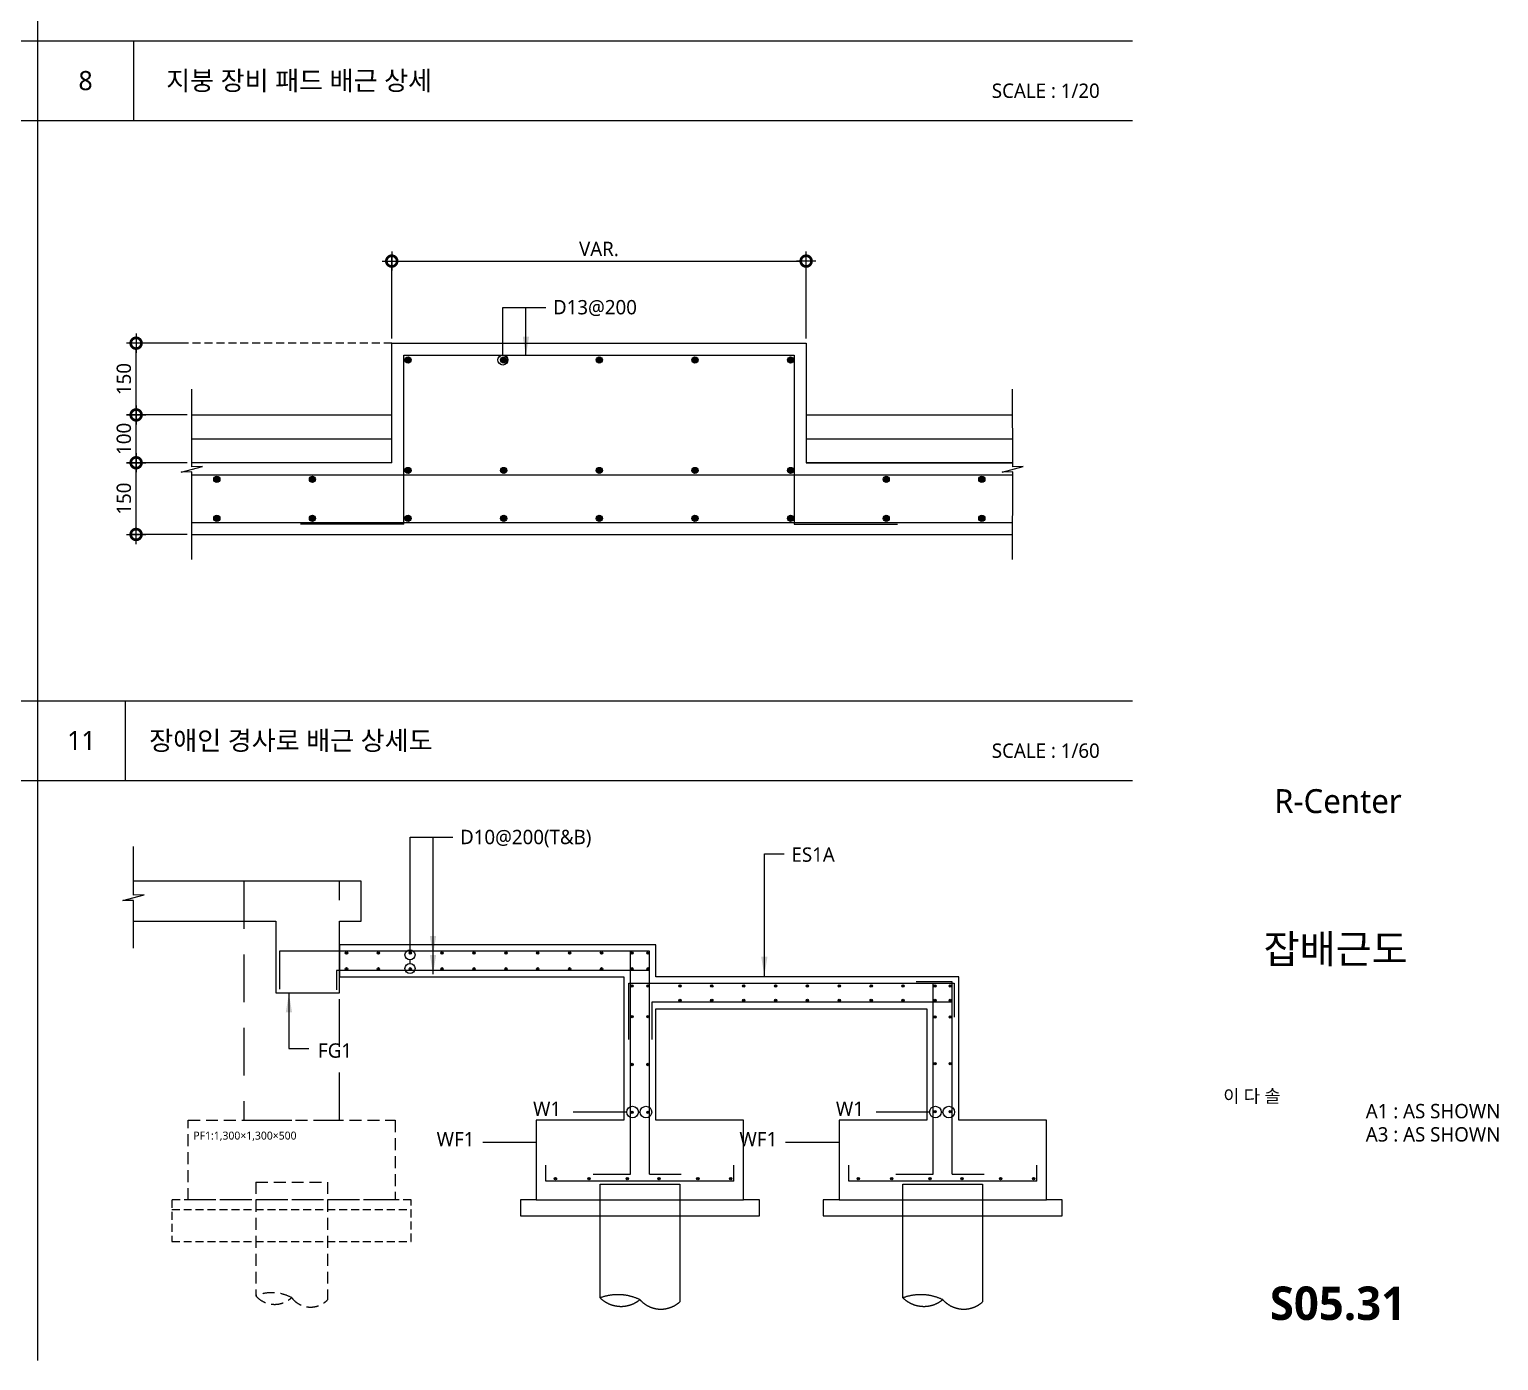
# Model space of a CAD drawing. Extents: x 1395 to 24350, y 630 to 17190.
# Drawn here: x 15085 to 24303, y 630 to 8981 of the extents above; entities that cross this region are included whole.
import ezdxf
from ezdxf.enums import TextEntityAlignment as Align

# ---------------------------------------------------------------- set-up
doc = ezdxf.new("R2010")
doc.units = 0
doc.header["$LTSCALE"] = 200
for name, pattern in [('CEN', [62, 60, -1, 0, -1]), ('CONTINOUS', [0]), ('HID', [2.3, 1.5, -0.8]), ('HID2-AGI', [3.75, 2.5, -1.25]), ('HIDDEN', [0.375, 0.25, -0.125])]:
    doc.linetypes.add(name, pattern=pattern)
doc.layers.get('DEFPOINTS').update_dxf_attribs({"color": 137})
for name, color, linetype in [('1CEN', 1, 'CEN'), ('5버림콘크리트', 5, 'CONTINOUS'), ('COL', 2, 'Continuous'), ('DIM', 7, 'Continuous'), ('DIM-axis', 7, 'Continuous'), ('ELE7', 7, 'Continuous'), ('HAT-254', 253, 'Continuous'), ('HID-8', 8, 'HID'), ('LEAD', 6, 'Continuous'), ('S-253', 252, 'Continuous'), ('S-BAR', 2, 'Continuous'), ('S-BAR-MAIN', 2, 'Continuous'), ('S-RCG', 7, 'HID2-AGI'), ('SHT', 5, 'Continuous'), ('SYM', 6, 'Continuous'), ('SYM-LEAD', 6, 'Continuous'), ('TABLE', 7, 'Continuous'), ('TEXT', 3, 'Continuous'), ('TITLE', 7, 'Continuous'), ('X-ER', 15, 'ER-X'), ('버림콘크리트', 6, 'Continuous')]:
    doc.layers.add(name, color=color, linetype=linetype)
doc.styles.add('HB-tx', font='malgun.ttf', dxfattribs={"width": 0.9})
doc.styles.get("Standard").update_dxf_attribs({"font": 'malgun.ttf'})
doc.styles.add('맑은고딕', font='malgun.ttf')
doc.styles.add('맑은고딕B', font='malgunbd.ttf')
doc.styles.add('스타일1', font='malgun.ttf')
doc.linetypes.add('ER-X', pattern='A,10,-0.8,["X",Standard,S=0.6,R=0,X=-0.15,Y=-0.3],-0.8', length=11.6)
doc.dimstyles.new('CJA-30', dxfattribs={"dimscale": 30, "dimtxt": 3, "dimasz": 1, "dimexe": 1, "dimexo": 1, "dimgap": 1, "dimtad": 1, "dimdec": 0, "dimzin": 1, "dimdsep": 46, "dimlunit": 6, "dimtxsty": '스타일1', "dimblk": 'GAUN-DOT', "dimcen": -2, "dimdle": 2, "dimclrd": 256, "dimclre": 256, "dimclrt": 3, "dimadec": 0, "dimazin": 0, "dimtfac": 1, "dimtdec": 0, "dimtix": 1, "dimtmove": 2, "dimatfit": 3, "dimldrblk": 'DOTSMALL', "dimfxl": 1, "dimtolj": 1, "dimtzin": 1, "dimarcsym": 0})
doc.dimstyles.new('HB-DIM_100%', dxfattribs={"dimscale": 100, "dimtxt": 3, "dimasz": 1, "dimexe": 1, "dimexo": 3, "dimgap": 1, "dimtad": 1, "dimdec": 1, "dimzin": 9, "dimdsep": 46, "dimlunit": 6, "dimtxsty": 'HB-tx', "dimblk": 'HB_main dot', "dimcen": 1, "dimclrd": 256, "dimclre": 256, "dimclrt": 3, "dimadec": 0, "dimazin": 2, "dimtfac": 1, "dimtdec": 1, "dimtix": 1, "dimtmove": 2, "dimatfit": 3, "dimfxl": 1, "dimtolj": 1, "dimtzin": 0, "dimlwd": -1, "dimlwe": -1, "dimarcsym": 0})

# ---------------------------------------------------------------- blocks, each defined once
blk = doc.blocks.new('TITLE')
at = {"layer": 'TITLE', "style": '스타일1'}
for tag, height, p in [('동명칭', 6, (776.77, -457.26)), ('SCALE-A1', 3, (797.5, -522)), ('SCALE-A3', 3, (797.5, -527)), ('DATA', 3, (797.5, -540))]:
    blk.add_attdef(tag, text='', height=height, dxfattribs=at).set_placement(p, align=Align.MIDDLE)
for tag, height, p in [('TITLE1', 6, (776.5, -479.4)), ('TITLE4', 6, (776.5, -484.39)), ('TITLE2', 6, (776.5, -489)), ('TITLE5', 6, (776.5, -493.99)), ('TITLE3', 6, (776.5, -498.7)), ('NAME-1', 3, (760.16, -517.5)), ('NAME-2', 3, (760.16, -526.5)), ('A0.00', 7, (776.5, -561))]:
    blk.add_attdef(tag, text='', height=height, dxfattribs=at).set_placement(p, align=Align.MIDDLE_CENTER)
blk = doc.blocks.new('GAUN-DOT')
at = {"linetype": 'ByBlock'}
for p, q in [((2, 0), (-2, 0)), ((0, -2), (0, 2))]:
    blk.add_line(p, q, dxfattribs=at)
at = {"const_width": 2.25}
blk.add_lwpolyline([(0, 0.28125, 1), (0, -0.28125, 1)], format="xyb", close=True, dxfattribs=at)
blk = doc.blocks.new('*D36')
at = {"layer": 'DEFPOINTS', "color": 0, "transparency": 16777216}
for p in [(19958.3, 7527.6), (17358.3, 7012.6), (19958.3, 7012.6)]:
    blk.add_point(p, dxfattribs=at)
at = {"layer": 'DIM', "lineweight": -2, "transparency": 16777216}
for p, q in [((17358.3, 7042.6), (17358.3, 7557.6)), ((17388.3, 7527.6), (19928.3, 7527.6)), ((19958.3, 7042.6), (19958.3, 7557.6))]:
    blk.add_line(p, q, dxfattribs=at)
at = {"layer": 'DIM', "lineweight": -2, "transparency": 16777216, "xscale": 30, "yscale": 30, "zscale": 30, "rotation": 180}
blk.add_blockref('GAUN-DOT', (17358.3, 7527.6), dxfattribs=at)
at = {"layer": 'DIM', "lineweight": -2, "transparency": 16777216, "xscale": 30, "yscale": 30, "zscale": 30}
blk.add_blockref('GAUN-DOT', (19958.3, 7527.6), dxfattribs=at)
at = {"layer": 'DIM', "color": 3, "transparency": 16777216, "insert": (18658.3, 7603.3), "char_height": 90, "attachment_point": 5, "style": '스타일1'}
blk.add_mtext('\\A1;VAR.', dxfattribs=at)
blk = doc.blocks.new('_DotSmall')
at = {"color": 0, "linetype": 'ByBlock', "const_width": 0.5}
blk.add_lwpolyline([(-0.0625, 0, 1), (0.0625, 0, 1)], format="xyb", close=True, dxfattribs=at)
blk = doc.blocks.new('*D37')
at = {"layer": 'DEFPOINTS', "color": 0, "transparency": 16777216}
for p in [(15754.5, 6262.6), (16104.5, 6262.6), (16104.5, 5812.6)]:
    blk.add_point(p, dxfattribs=at)
at = {"layer": 'DIM', "lineweight": -2, "transparency": 16777216}
for p, q in [((16074.5, 6262.6), (15724.5, 6262.6)), ((15754.5, 5842.6), (15754.5, 6232.6)), ((16074.5, 5812.6), (15724.5, 5812.6))]:
    blk.add_line(p, q, dxfattribs=at)
at = {"layer": 'DIM', "lineweight": -2, "transparency": 16777216, "xscale": 30, "yscale": 30, "zscale": 30}
for p, rotation in [((15754.5, 6262.6), 90), ((15754.5, 5812.6), 270)]:
    blk.add_blockref('GAUN-DOT', p, dxfattribs=dict(at, rotation=rotation))
at = {"layer": 'DIM', "color": 3, "transparency": 16777216, "insert": (15677.8, 6037.6), "char_height": 90, "attachment_point": 5, "rotation": 90, "style": '스타일1'}
blk.add_mtext('\\A1;150', dxfattribs=at)
blk = doc.blocks.new('*D38')
at = {"layer": 'DEFPOINTS', "color": 0, "transparency": 16777216}
for p in [(15754.5, 6562.6), (16104.5, 6562.6), (16104.5, 6262.6)]:
    blk.add_point(p, dxfattribs=at)
at = {"layer": 'DIM', "lineweight": -2, "transparency": 16777216}
for p, q in [((16074.5, 6562.6), (15724.5, 6562.6)), ((15754.5, 6292.6), (15754.5, 6532.6)), ((16074.5, 6262.6), (15724.5, 6262.6))]:
    blk.add_line(p, q, dxfattribs=at)
at = {"layer": 'DIM', "lineweight": -2, "transparency": 16777216, "xscale": 30, "yscale": 30, "zscale": 30}
for p, rotation in [((15754.5, 6562.6), 90), ((15754.5, 6262.6), 270)]:
    blk.add_blockref('GAUN-DOT', p, dxfattribs=dict(at, rotation=rotation))
at = {"layer": 'DIM', "color": 3, "transparency": 16777216, "insert": (15677.8, 6412.6), "char_height": 90, "attachment_point": 5, "rotation": 90, "style": '스타일1'}
blk.add_mtext('\\A1;100', dxfattribs=at)
blk = doc.blocks.new('*D39')
at = {"layer": 'DEFPOINTS', "color": 0, "transparency": 16777216}
for p in [(15754.5, 7012.6), (16104.5, 7012.6), (16104.5, 6562.6)]:
    blk.add_point(p, dxfattribs=at)
at = {"layer": 'DIM', "lineweight": -2, "transparency": 16777216}
for p, q in [((16074.5, 7012.6), (15724.5, 7012.6)), ((15754.5, 6592.6), (15754.5, 6982.6)), ((16074.5, 6562.6), (15724.5, 6562.6))]:
    blk.add_line(p, q, dxfattribs=at)
at = {"layer": 'DIM', "lineweight": -2, "transparency": 16777216, "xscale": 30, "yscale": 30, "zscale": 30}
for p, rotation in [((15754.5, 7012.6), 90), ((15754.5, 6562.6), 270)]:
    blk.add_blockref('GAUN-DOT', p, dxfattribs=dict(at, rotation=rotation))
at = {"layer": 'DIM', "color": 3, "transparency": 16777216, "insert": (15677.8, 6787.6), "char_height": 90, "attachment_point": 5, "rotation": 90, "style": '스타일1'}
blk.add_mtext('\\A1;150', dxfattribs=at)
blk = doc.blocks.new('HB_main dot')
at = {"layer": 'DIM-axis'}
h = blk.add_hatch(color=256, dxfattribs=at)
h.dxf.hatch_style = 1
edge = h.paths.add_edge_path()
edge.add_arc((0, 0), 0.5, 0, 360)
for p, q in [((0, -1.5), (0, 1.5)), ((-1.5, 0), (1.5, 0))]:
    blk.add_line(p, q, dxfattribs=at)
blk.add_circle((0, 0), 0.5, dxfattribs=at)
blk = doc.blocks.new('pile(450)-section')
at = {"layer": 'S-RCG', "ltscale": 0.15}
for p, q in [((48861.6, 44725.4), (48861.6, 44011.3)), ((48861.6, 44725.4), (49311.6, 44725.4)), ((49311.6, 44725.4), (49311.6, 43986.1))]:
    blk.add_line(p, q, dxfattribs=at)
for points in [[(48861.6, 44011.3, -0.22429), (49086.6, 44000.1, 0.463214), (49311.6, 43986.1)], [(48861.6, 44011.3, 0.422037), (49086.6, 44000.1)]]:
    blk.add_lwpolyline(points, format="xyb", dxfattribs=at)
blk = doc.blocks.new('S-PF1-S1')
at = {"layer": 'S-RCG', "color": 8, "ltscale": 0.15}
blk.add_lwpolyline([(-650, -800), (650, -800), (650, -1300), (-650, -1300)], close=True, dxfattribs=at)
at = {"layer": '버림콘크리트', "color": 8, "linetype": 'HIDDEN'}
blk.add_line((-752.5, -1360), (750, -1360), dxfattribs=at)
blk.add_lwpolyline([(650, -1300), (-752.5, -1300), (-752.5, -1560), (750, -1560), (750, -1300), (650, -1300)], dxfattribs=at)
blk.add_blockref('pile(450)-section', (-49086.6, -45912.9))
at = {"layer": 'DEFPOINTS', "style": '스타일1'}
blk.add_text('PF1:1,300×1,300×500', height=50, dxfattribs=at).set_placement((-616.6, -896.2), align=Align.MIDDLE_LEFT)

msp = doc.modelspace()

# ---------------------------------------------------------------- hatches: boundary and pattern name
at = {"layer": 'S-BAR-MAIN'}
for points in [[(17441.3, 6907.8, 1), (17480.3, 6907.8, 1)], [(18041.3, 6907.8, 1), (18080.3, 6907.8, 1)], [(18641.3, 6907.8, 1), (18680.3, 6907.8, 1)], [(19241.3, 6907.8, 1), (19280.3, 6907.8, 1)], [(19841.3, 6907.8, 1), (19880.3, 6907.8, 1)], [(16241.3, 6158.9, 1), (16280.3, 6158.9, 1)], [(16841.3, 6158.9, 1), (16880.3, 6158.9, 1)], [(17441.3, 6214.2, 1), (17480.3, 6214.2, 1)], [(18041.3, 6214.2, 1), (18080.3, 6214.2, 1)], [(18641.3, 6214.2, 1), (18680.3, 6214.2, 1)], [(19241.3, 6214.2, 1), (19280.3, 6214.2, 1)], [(19841.3, 6214.2, 1), (19880.3, 6214.2, 1)], [(20441.3, 6158.9, 1), (20480.3, 6158.9, 1)], [(21041.3, 6158.9, 1), (21080.3, 6158.9, 1)], [(16241.3, 5913.8, 1), (16280.3, 5913.8, 1)], [(16841.3, 5913.8, 1), (16880.3, 5913.8, 1)], [(17441.3, 5913.8, 1), (17480.3, 5913.8, 1)], [(18041.3, 5913.8, 1), (18080.3, 5913.8, 1)], [(18641.3, 5913.8, 1), (18680.3, 5913.8, 1)], [(19241.3, 5913.8, 1), (19280.3, 5913.8, 1)], [(19841.3, 5913.8, 1), (19880.3, 5913.8, 1)], [(20441.3, 5913.8, 1), (20480.3, 5913.8, 1)], [(21041.3, 5913.8, 1), (21080.3, 5913.8, 1)], [(17067.1, 3187.9, -1), (17081.8, 3184.7, -1)], [(17267.1, 3187.9, -1), (17281.8, 3184.7, -1)], [(17467.1, 3187.9, -1), (17481.8, 3184.7, -1)], [(17667.1, 3187.9, -1), (17681.8, 3184.7, -1)], [(17867.1, 3187.9, -1), (17881.8, 3184.7, -1)], [(18067.1, 3187.9, -1), (18081.8, 3184.7, -1)], [(18267.1, 3187.9, -1), (18281.8, 3184.7, -1)], [(18467.1, 3187.9, -1), (18481.8, 3184.7, -1)], [(18667.1, 3187.9, -1), (18681.8, 3184.7, -1)], [(18858.5, 3187.9, -1), (18873.2, 3184.7, -1)], [(18959.1, 3187.9, -1), (18973.8, 3184.7, -1)], [(17067.1, 3089.2, -1), (17081.8, 3086.1, -1)], [(17267.1, 3089.2, -1), (17281.8, 3086.1, -1)], [(17467.1, 3089.2, -1), (17481.8, 3086.1, -1)], [(17667.1, 3089.2, -1), (17681.8, 3086.1, -1)], [(17867.1, 3089.2, -1), (17881.8, 3086.1, -1)], [(18067.1, 3089.2, -1), (18081.8, 3086.1, -1)], [(18267.1, 3089.2, -1), (18281.8, 3086.1, -1)], [(18467.1, 3089.2, -1), (18481.8, 3086.1, -1)], [(18667.1, 3089.2, -1), (18681.8, 3086.1, -1)], [(18858.5, 3089.2, -1), (18873.2, 3086.1, -1)], [(18959.1, 3089.2, -1), (18973.8, 3086.1, -1)], [(18858.5, 2982.2, -1), (18873.2, 2979.1, -1)], [(18959.1, 2982.2, -1), (18973.8, 2979.1, -1)], [(19159.1, 2982.2, -1), (19173.8, 2979.1, -1)], [(19359.1, 2982.2, -1), (19373.8, 2979.1, -1)], [(19559.1, 2982.2, -1), (19573.8, 2979.1, -1)], [(19759.1, 2982.2, -1), (19773.8, 2979.1, -1)], [(19959.1, 2982.2, -1), (19973.8, 2979.1, -1)], [(20159.1, 2982.2, -1), (20173.8, 2979.1, -1)], [(20359.1, 2982.2, -1), (20373.8, 2979.1, -1)], [(20559.1, 2982.2, -1), (20573.8, 2979.1, -1)], [(20759.1, 2982.2, -1), (20773.8, 2979.1, -1)], [(20855, 2982.2, -1), (20869.7, 2979.1, -1)], [(19159.1, 2891.3, -1), (19173.8, 2888.2, -1)], [(19359.1, 2891.3, -1), (19373.8, 2888.2, -1)], [(19559.1, 2891.3, -1), (19573.8, 2888.2, -1)], [(19759.1, 2891.3, -1), (19773.8, 2888.2, -1)], [(19959.1, 2891.3, -1), (19973.8, 2888.2, -1)], [(20159.1, 2891.3, -1), (20173.8, 2888.2, -1)], [(20359.1, 2891.3, -1), (20373.8, 2888.2, -1)], [(20559.1, 2891.3, -1), (20573.8, 2888.2, -1)], [(20759.1, 2891.3, -1), (20773.8, 2888.2, -1)], [(20855, 2891.3, -1), (20869.7, 2888.2, -1)], [(18858.5, 2789.2, -1), (18873.2, 2786.1, -1)], [(18959.1, 2789.2, -1), (18973.8, 2786.1, -1)], [(20759.1, 2787.6, -1), (20773.8, 2784.5, -1)], [(20855, 2787.6, -1), (20869.7, 2784.5, -1)], [(18858.5, 2489.2, -1), (18873.2, 2486.1, -1)], [(18959.1, 2489.2, -1), (18973.8, 2486.1, -1)], [(20759.1, 2494.5, -1), (20773.8, 2491.3, -1)], [(20855, 2494.5, -1), (20869.7, 2491.3, -1)], [(18858.5, 2189.2, -1), (18873.2, 2186.1, -1)], [(18959.1, 2189.2, -1), (18973.8, 2186.1, -1)], [(20759.1, 2193.3, -1), (20773.8, 2190.1, -1)], [(20855, 2193.3, -1), (20869.7, 2190.1, -1)], [(18378.4, 1773.8, -1), (18393, 1770.7, -1)], [(18588.4, 1773.8, -1), (18603.1, 1770.7, -1)], [(18828.4, 1773.8, -1), (18843, 1770.7, -1)], [(19028.4, 1773.8, -1), (19043, 1770.7, -1)], [(19271.5, 1773.8, -1), (19286.1, 1770.7, -1)], [(19478.4, 1773.8, -1), (19493, 1770.7, -1)], [(20278.4, 1773.8, -1), (20293, 1770.7, -1)], [(20488.4, 1773.8, -1), (20503.1, 1770.7, -1)], [(20728.4, 1773.8, -1), (20743, 1770.7, -1)], [(20928.4, 1773.8, -1), (20943, 1770.7, -1)], [(21171.5, 1773.8, -1), (21186.1, 1770.7, -1)], [(21378.4, 1773.8, -1), (21393, 1770.7, -1)]]:
    msp.add_hatch(color=256, dxfattribs=at).paths.add_polyline_path(points)

# ---------------------------------------------------------------- linework, layer by layer
msp.add_lwpolyline([(15738.6, 3387.8), (16630.5, 3387.8), (16630.5, 2937.8), (17030.5, 2937.8), (17030.5, 3387.8), (17165.5, 3387.8), (17165.5, 3637.8), (15738.6, 3637.8)])
msp.add_lwpolyline([(19015.5, 3237.8), (17030.5, 3237.8), (17030.5, 3037.8), (18815.5, 3037.8), (18815.5, 2137.8), (18265.5, 2137.8), (18265.5, 1637.8), (19565.5, 1637.8), (19565.5, 2137.8), (19015.5, 2137.8), (19015.5, 2837.8), (20715.5, 2837.8), (20715.5, 2137.8), (20165.5, 2137.8), (20165.5, 1637.8), (21465.5, 1637.8), (21465.5, 2137.8), (20915.5, 2137.8), (20915.5, 3037.8), (19015.5, 3037.8), (19015.5, 3237.8)], close=True)
at = {"linetype": 'CEN', "ltscale": 100}
for points in [[(18665.5, 1023.6), (18665.5, 1737.8), (19165.5, 1737.8), (19165.5, 998.4)], [(20565.5, 1023.6), (20565.5, 1737.8), (21065.5, 1737.8), (21065.5, 998.4)]]:
    msp.add_lwpolyline(points, dxfattribs=at)
for points in [[(18665.5, 1023.6, -0.201908), (18915.5, 1012.4, 0.417045), (19165.5, 998.4)], [(18665.5, 1023.6, 0.379922), (18915.5, 1012.4)], [(20565.5, 1023.6, -0.201908), (20815.5, 1012.4, 0.417045), (21065.5, 998.4)], [(20565.5, 1023.6, 0.379922), (20815.5, 1012.4)]]:
    msp.add_lwpolyline(points, format="xyb", dxfattribs=at)
at = {"layer": '1CEN', "linetype": 'HIDDEN'}
msp.add_line((17358.3, 7012.6), (15968.9, 7012.6), dxfattribs=at)
at = {"layer": '5버림콘크리트'}
for points in [[(18265.5, 1637.8), (18165.5, 1637.8), (18165.5, 1537.8), (19665.5, 1537.8), (19665.5, 1637.8), (19565.5, 1637.8)], [(20165.5, 1637.8), (20065.5, 1637.8), (20065.5, 1537.8), (21565.5, 1537.8), (21565.5, 1637.8), (21465.5, 1637.8)]]:
    msp.add_lwpolyline(points, dxfattribs=at)
at = {"layer": 'COL'}
for p, q in [((20755.5, 1800.5), (20755.5, 2997.8)), ((18325.5, 1755.8), (18325.5, 1855.8)), ((19505.5, 1755.8), (19505.5, 1855.8)), ((20225.5, 1755.8), (20225.5, 1855.8)), ((21405.5, 1755.8), (21405.5, 1855.8)), ((19505.5, 1755.8), (18325.5, 1755.8)), ((18621.3, 1800.5), (18855.5, 1800.5)), ((18975.5, 1800.5), (19174.6, 1800.5)), ((21405.5, 1755.8), (20225.5, 1755.8)), ((20521.3, 1800.5), (20755.5, 1800.5)), ((20875.5, 1800.5), (21074.6, 1800.5))]:
    msp.add_line(p, q, dxfattribs=at)
for points in [[(18975.5, 3197.8), (16654.3, 3197.8), (16654.3, 2960.7)], [(18855.5, 1800.5), (18855.5, 3197.8)], [(18975.5, 1800.5), (18975.5, 3197.8)], [(18975.5, 3077.8), (17012.1, 3077.8), (17012.1, 2956.5)], [(18845.1, 2644.1), (18845.1, 2997.8), (20886.3, 2997.8), (20886.3, 2783.7)], [(20875.5, 1800.5), (20875.5, 3005.2), (20649.7, 3005.2)], [(20875.5, 2877.8), (18989.4, 2877.8), (18989.4, 2643.5)]]:
    msp.add_lwpolyline(points, dxfattribs=at)
at = {"layer": 'DIM'}
for points in [[(17358.3, 6262.6), (16104.5, 6262.6)], [(21254.3, 6262.6), (19958.3, 6262.6)], [(16104.5, 5812.6), (21254.3, 5812.6)]]:
    msp.add_lwpolyline(points, dxfattribs=at)
at = {"layer": 'ELE7'}
msp.add_lwpolyline([(17358.3, 6262.6), (17358.3, 7012.6), (19958.3, 7012.6), (19958.3, 6262.6)], dxfattribs=at)
at = {"layer": 'HAT-254'}
for p, q in [((16104.5, 6562.6), (17358.3, 6562.6)), ((19958.3, 6562.6), (21254.3, 6562.6)), ((19958.3, 6262.6), (21254.3, 6262.6))]:
    msp.add_line(p, q, dxfattribs=at)
at = {"layer": 'HID-8', "color": 8}
msp.add_lwpolyline([(16430.5, 2137.8), (17030.5, 2137.8), (17030.5, 3637.8), (16430.5, 3637.8)], close=True, dxfattribs=at)
at = {"layer": 'LEAD'}
for p, q in [((18056, 6935.1), (18056, 7236.5)), ((18056, 7236.5), (18325.3, 7236.5)), ((17472.9, 3186.5), (17472.9, 3912.8)), ((17472.9, 3912.8), (17742.2, 3912.8)), ((17472.9, 3121.2), (17472.9, 3143.5))]:
    msp.add_line(p, q, dxfattribs=at)
for centre in [(18056, 6907.2), (17472.9, 3175), (17472.9, 3089.7)]:
    msp.add_circle(centre, 31.5, dxfattribs=at)
at = {"layer": 'S-BAR'}
for points in [[(17433.3, 5877.6), (17433.3, 6937.6), (19883.3, 6937.6), (19883.3, 5877.6)], [(16104.6, 6187.6), (21254.5, 6187.6)], [(16104.6, 5887.6), (21254.5, 5887.6)], [(17433.3, 5877.6), (16785.9, 5877.6)], [(19883.3, 5877.6), (20530.6, 5877.6)]]:
    msp.add_lwpolyline(points, dxfattribs=at)
at = {"layer": 'S-BAR-MAIN'}
for centre, radius in [((17460.8, 6907.8), 19.5), ((18060.8, 6907.8), 19.5), ((18660.8, 6907.8), 19.5), ((19260.8, 6907.8), 19.5), ((19860.8, 6907.8), 19.5), ((16260.8, 6158.9), 19.5), ((16860.8, 6158.9), 19.5), ((17460.8, 6214.2), 19.5), ((18060.8, 6214.2), 19.5), ((18660.8, 6214.2), 19.5), ((19260.8, 6214.2), 19.5), ((19860.8, 6214.2), 19.5), ((20460.8, 6158.9), 19.5), ((21060.8, 6158.9), 19.5), ((16260.8, 5913.8), 19.5), ((16860.8, 5913.8), 19.5), ((17460.8, 5913.8), 19.5), ((18060.8, 5913.8), 19.5), ((18660.8, 5913.8), 19.5), ((19260.8, 5913.8), 19.5), ((19860.8, 5913.8), 19.5), ((20460.8, 5913.8), 19.5), ((21060.8, 5913.8), 19.5), ((17074.5, 3186.3), 7.5), ((17074.5, 3186.3), 7.5), ((17274.5, 3186.3), 7.5), ((17274.5, 3186.3), 7.5), ((17474.5, 3186.3), 7.5), ((17474.5, 3186.3), 7.5), ((17674.5, 3186.3), 7.5), ((17674.5, 3186.3), 7.5), ((17874.5, 3186.3), 7.5), ((17874.5, 3186.3), 7.5), ((18074.5, 3186.3), 7.5), ((18074.5, 3186.3), 7.5), ((18274.5, 3186.3), 7.5), ((18274.5, 3186.3), 7.5), ((18474.5, 3186.3), 7.5), ((18474.5, 3186.3), 7.5), ((18674.5, 3186.3), 7.5), ((18674.5, 3186.3), 7.5), ((18865.8, 3186.3), 7.5), ((18865.8, 3186.3), 7.5), ((18966.5, 3186.3), 7.5), ((18966.5, 3186.3), 7.5), ((17074.5, 3087.6), 7.5), ((17074.5, 3087.6), 7.5), ((17274.5, 3087.6), 7.5), ((17274.5, 3087.6), 7.5), ((17474.5, 3087.6), 7.5), ((17474.5, 3087.6), 7.5), ((17674.5, 3087.6), 7.5), ((17674.5, 3087.6), 7.5), ((17874.5, 3087.6), 7.5), ((17874.5, 3087.6), 7.5), ((18074.5, 3087.6), 7.5), ((18074.5, 3087.6), 7.5), ((18274.5, 3087.6), 7.5), ((18274.5, 3087.6), 7.5), ((18474.5, 3087.6), 7.5), ((18474.5, 3087.6), 7.5), ((18674.5, 3087.6), 7.5), ((18674.5, 3087.6), 7.5), ((18865.8, 3087.6), 7.5), ((18865.8, 3087.6), 7.5), ((18966.5, 3087.6), 7.5), ((18966.5, 3087.6), 7.5), ((18865.8, 2980.7), 7.5), ((18865.8, 2980.7), 7.5), ((18966.5, 2980.7), 7.5), ((18966.5, 2980.7), 7.5), ((19166.5, 2980.7), 7.5), ((19166.5, 2980.7), 7.5), ((19366.5, 2980.7), 7.5), ((19366.5, 2980.7), 7.5), ((19566.5, 2980.7), 7.5), ((19566.5, 2980.7), 7.5), ((19766.5, 2980.7), 7.5), ((19766.5, 2980.7), 7.5), ((19966.5, 2980.7), 7.5), ((19966.5, 2980.7), 7.5), ((20166.5, 2980.7), 7.5), ((20166.5, 2980.7), 7.5), ((20366.5, 2980.7), 7.5), ((20366.5, 2980.7), 7.5), ((20566.5, 2980.7), 7.5), ((20566.5, 2980.7), 7.5), ((20766.5, 2980.7), 7.5), ((20766.5, 2980.7), 7.5), ((20862.4, 2980.7), 7.5), ((20862.4, 2980.7), 7.5), ((19166.5, 2889.7), 7.5), ((19166.5, 2889.7), 7.5), ((19366.5, 2889.7), 7.5), ((19366.5, 2889.7), 7.5), ((19566.5, 2889.7), 7.5), ((19566.5, 2889.7), 7.5), ((19766.5, 2889.7), 7.5), ((19766.5, 2889.7), 7.5), ((19966.5, 2889.7), 7.5), ((19966.5, 2889.7), 7.5), ((20166.5, 2889.7), 7.5), ((20166.5, 2889.7), 7.5), ((20366.5, 2889.7), 7.5), ((20366.5, 2889.7), 7.5), ((20566.5, 2889.7), 7.5), ((20566.5, 2889.7), 7.5), ((20766.5, 2889.7), 7.5), ((20766.5, 2889.7), 7.5), ((20862.4, 2889.7), 7.5), ((20862.4, 2889.7), 7.5), ((18865.8, 2787.6), 7.5), ((18865.8, 2787.6), 7.5), ((18966.5, 2787.6), 7.5), ((18966.5, 2787.6), 7.5), ((20766.5, 2786), 7.5), ((20766.5, 2786), 7.5), ((20862.4, 2786), 7.5), ((20862.4, 2786), 7.5), ((18865.8, 2487.6), 7.5), ((18865.8, 2487.6), 7.5), ((18966.5, 2487.6), 7.5), ((18966.5, 2487.6), 7.5), ((20766.5, 2492.9), 7.5), ((20766.5, 2492.9), 7.5), ((20862.4, 2492.9), 7.5), ((20862.4, 2492.9), 7.5), ((18865.8, 2187.6), 7.5), ((18865.8, 2187.6), 7.5), ((18966.5, 2187.6), 7.5), ((18966.5, 2187.6), 7.5), ((20766.5, 2191.7), 7.5), ((20766.5, 2191.7), 7.5), ((20862.4, 2191.7), 7.5), ((20862.4, 2191.7), 7.5), ((18385.7, 1772.2), 7.5), ((18385.7, 1772.2), 7.5), ((18595.8, 1772.2), 7.5), ((18595.8, 1772.2), 7.5), ((18835.7, 1772.2), 7.5), ((18835.7, 1772.2), 7.5), ((19035.7, 1772.2), 7.5), ((19035.7, 1772.2), 7.5), ((19278.8, 1772.2), 7.5), ((19278.8, 1772.2), 7.5), ((19485.7, 1772.2), 7.5), ((19485.7, 1772.2), 7.5), ((20285.7, 1772.2), 7.5), ((20285.7, 1772.2), 7.5), ((20495.8, 1772.2), 7.5), ((20495.8, 1772.2), 7.5), ((20735.7, 1772.2), 7.5), ((20735.7, 1772.2), 7.5), ((20935.7, 1772.2), 7.5), ((20935.7, 1772.2), 7.5), ((21178.8, 1772.2), 7.5), ((21178.8, 1772.2), 7.5), ((21385.7, 1772.2), 7.5), ((21385.7, 1772.2), 7.5)]:
    msp.add_circle(centre, radius, dxfattribs=at)
at = {"layer": 'SYM'}
for points in [[(16104.3, 5655.7), (16104.7, 6204.7), (16037.9, 6203.4), (16170.5, 6238.9), (16104.7, 6237.7), (16104.4, 6723.9)], [(21253.9, 5655.8), (21254.4, 6204.7), (21187.5, 6203.4), (21320.1, 6238.9), (21254.3, 6237.7), (21254, 6723.9)], [(15738.3, 3217.6), (15738.7, 3516.8), (15671.9, 3515.6), (15804.4, 3551), (15738.7, 3549.8), (15738.4, 3854.8)]]:
    msp.add_lwpolyline(points, dxfattribs=at)
at = {"layer": 'SYM-LEAD'}
for p, q in [((18833, 2189.2), (18497.2, 2189.2)), ((18905.6, 2189.2), (18916.9, 2189.2)), ((20733, 2189.2), (20397.2, 2189.2)), ((20805.6, 2189.2), (20816.9, 2189.2)), ((18265.5, 1997.9), (17929.6, 1997.9)), ((20165.5, 1997.9), (19829.6, 1997.9))]:
    msp.add_line(p, q, dxfattribs=at)
for centre in [(18869.3, 2189.2), (18953.2, 2189.2), (20769.3, 2189.2), (20853.2, 2189.2)]:
    msp.add_circle(centre, 36.3, dxfattribs=at)
at = {"layer": 'TABLE', "color": 3}
for p, q in [((15135, 17190), (15135, 630)), ((1395, 8910), (22005, 8910)), ((1395, 4770), (22005, 4770))]:
    msp.add_line(p, q, dxfattribs=at)
at = {"layer": 'TABLE', "color": 4}
for p, q in [((15740, 8410), (15740, 8910)), ((1395, 8410), (22005, 8410)), ((15687.5, 4270), (15687.5, 4770)), ((1395, 4270), (22005, 4270))]:
    msp.add_line(p, q, dxfattribs=at)
at = {"layer": 'X-ER', "color": 15}
for p, q in [((16104.5, 6412.6), (17358.3, 6412.6)), ((19958.3, 6412.6), (21254.3, 6412.6))]:
    msp.add_line(p, q, dxfattribs=at)

# ---------------------------------------------------------------- block references
at = {"layer": 'S-253'}
msp.add_blockref('S-PF1-S1', (16730.5, 2937.8), dxfattribs=at)
at = {"layer": 'TEXT'}
ref = msp.add_blockref('TITLE', (0.3, -0.1), dxfattribs=dict(at, xscale=30, yscale=30, zscale=30))
ref.add_attrib('TITLE2', '잡배근도', dxfattribs={"layer": 'SHT', "color": 4, "height": 180, "style": '맑은고딕B'}).set_placement((23280.3, 3212.5), align=Align.MIDDLE_CENTER)
ref.add_attrib('NAME-1', '이 다 솔', dxfattribs={"color": 3, "height": 81, "style": '맑은고딕'}).set_placement((22575.3, 2289.9), align=Align.MIDDLE_LEFT)
ref.add_attrib('SCALE-A1', 'A1 : AS SHOWN', dxfattribs={"layer": 'SHT', "color": 3, "height": 90, "style": '맑은고딕'}).set_placement((23892, 2195.1), align=Align.MIDDLE)
ref.add_attrib('SCALE-A3', 'A3 : AS SHOWN', dxfattribs={"layer": 'SHT', "color": 3, "height": 90, "style": '맑은고딕'}).set_placement((23892, 2049.2), align=Align.MIDDLE)
ref.add_attrib('A0.00', 'S05.31', dxfattribs={"layer": 'SHT', "color": 4, "height": 210, "style": '맑은고딕B'}).set_placement((23295.3, 989.9), align=Align.MIDDLE_CENTER)

# ---------------------------------------------------------------- texts
at = {"layer": 'TEXT', "color": 6, "linetype": 'ByBlock', "style": '스타일1'}
for s, p in [('8', (15437.5, 8660)), ('11', (15411.3, 4520))]:
    msp.add_text(s, height=120, dxfattribs=at).set_placement(p, align=Align.MIDDLE_CENTER)
at = {"layer": 'TEXT', "linetype": 'ByBlock', "style": '스타일1'}
for s, height, p in [('지붕 장비 패드 배근 상세', 120, (15943.1, 8660)), ('SCALE : 1/20', 90, (21123.5, 8596.4)), ('장애인 경사로 배근 상세도', 120, (15836.7, 4520)), ('SCALE : 1/60', 90, (21123.5, 4456.4))]:
    msp.add_text(s, height=height, dxfattribs=at).set_placement(p, align=Align.MIDDLE_LEFT)
at = {"layer": 'TEXT', "color": 3, "style": '스타일1'}
for s, p in [('D13@200', (18370.3, 7238.5)), ('D10@200(T&B)', (17787.2, 3914.8)), ('ES1A', (19866.5, 3804.5))]:
    msp.add_text(s, height=90, dxfattribs=at).set_placement(p, align=Align.MIDDLE_LEFT)
at = {"layer": 'TEXT', "style": '스타일1'}
msp.add_text('R-Center', height=150, dxfattribs=at).set_placement((23295, 4140), align=Align.MIDDLE_CENTER)
at = {"layer": 'TEXT', "linetype": 'ByBlock', "style": '스타일1'}
for s, p in [('FG1', (16895.7, 2530.3)), ('W1', (18245.1, 2165.3)), ('W1', (20145.1, 2165.3)), ('WF1', (17640.1, 1974.1)), ('WF1', (19540.1, 1974.1))]:
    msp.add_text(s, height=90, dxfattribs=at).set_placement(p)

# ---------------------------------------------------------------- dimensions: what is measured, and where the dimension line sits
at = {"layer": 'DIM'}
dim = msp.add_linear_dim(base=(19958.3, 7527.6), p1=(17358.3, 7012.6), p2=(19958.3, 7012.6), text='VAR.', dimstyle='CJA-30', override={"dimlfac": 0.333333}, dxfattribs=at)
dim.commit()
dim.dimension.update_dxf_attribs({"geometry": '*D36', "text_midpoint": (18658.3, 7603.3)})
for base, p1, p2, picture, middle in [((15754.5, 7012.6), (16104.5, 6562.6), (16104.5, 7012.6), '*D39', (15677.8, 6787.6)), ((15754.5, 6562.6), (16104.5, 6262.6), (16104.5, 6562.6), '*D38', (15677.8, 6412.6))]:
    dim = msp.add_linear_dim(base=base, p1=p1, p2=p2, angle=90, dimstyle='CJA-30', override={"dimlfac": 0.333333}, dxfattribs=at)
    dim.commit()
    dim.dimension.update_dxf_attribs({"geometry": picture, "text_midpoint": middle})
dim = msp.add_linear_dim(base=(15754.5, 6262.6), p1=(16104.5, 5812.6), p2=(16104.5, 6262.6), angle=90, text='150', dimstyle='CJA-30', dxfattribs=at)
dim.commit()
dim.dimension.update_dxf_attribs({"geometry": '*D37', "text_midpoint": (15677.8, 6037.6)})

# ---------------------------------------------------------------- leaders
at = {"layer": 'LEAD'}
for points in [[(18200.4, 6933.6), (18200.4, 7236.5), (18325.3, 7236.5)], [(17617.3, 3055.2), (17617.3, 3912.8), (17742.2, 3912.8)], [(17617.3, 3174.5), (17617.3, 3912.8), (17742.2, 3912.8)], [(19696.1, 3044), (19696.1, 3809.7), (19821, 3809.7)], [(16713.2, 2934), (16713.2, 2588.5), (16838.1, 2588.5)]]:
    msp.add_leader(points, dimstyle='HB-DIM_100%', override={"dimscale": 40, "dimasz": 3, "dimtad": 0}, dxfattribs=at)

doc.saveas('drawing.dxf')
